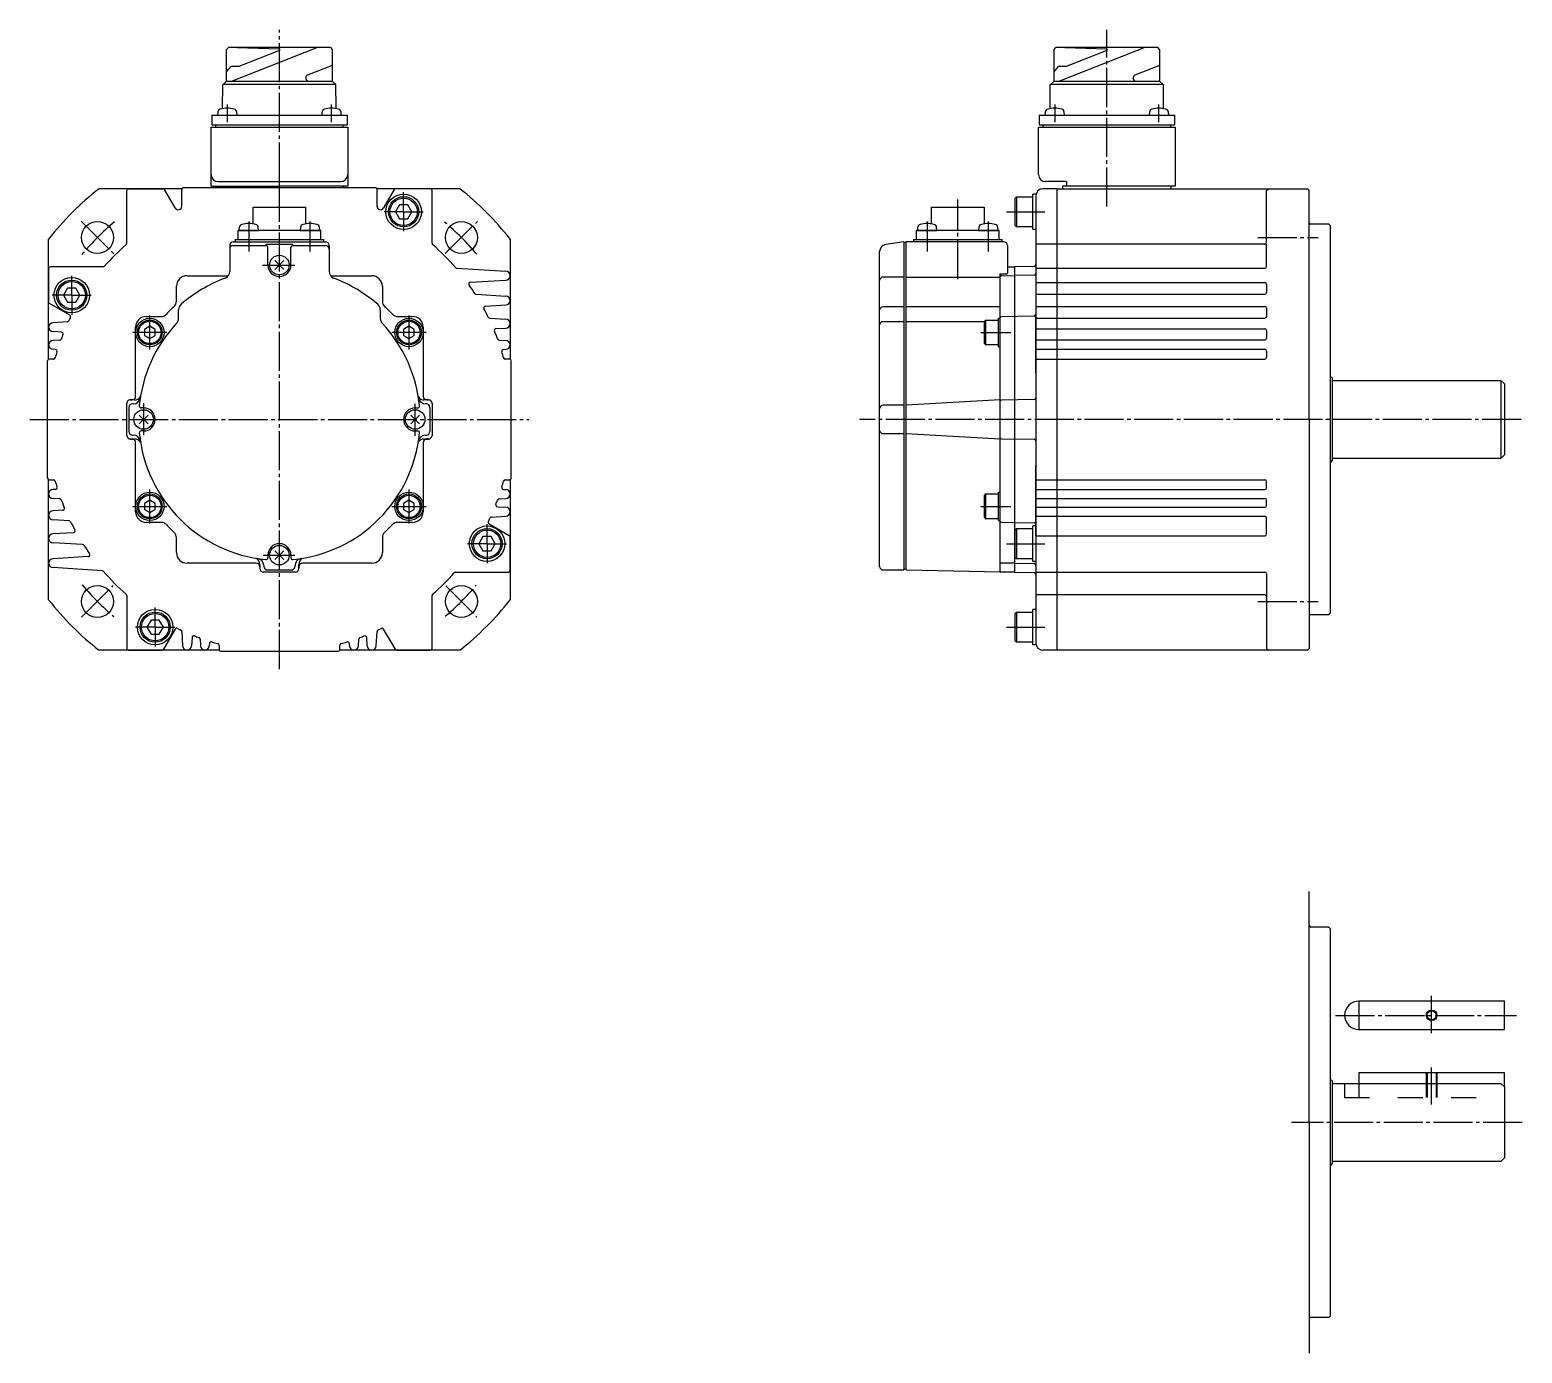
# Model space of a CAD drawing. Extents: x -328 to 343, y -171 to 202.
# Drawn here: x -327.7 to 92.7, y -170.6 to 202.1 of the extents above; entities that cross this region are included whole.
import ezdxf

# ---------------------------------------------------------------- set-up
doc = ezdxf.new("R2010")
doc.units = 0
doc.linetypes.add('DASH_CENTER', pattern=[14, 11, -1, 1, -1])
doc.linetypes.add('DASHED', pattern=[15, 7, -8])
doc.layers.get('0').update_dxf_attribs({"linetype": 'CONTINUOUS'})

msp = doc.modelspace()

# ---------------------------------------------------------------- linework, layer by layer
at = {"color": 1, "linetype": 'DASH_CENTER'}
for p, q in [((-257.44, 159.4), (-257.44, 202.15)), ((-24.35, 152.4), (-24.35, 202.15)), ((-272.12, 181.1), (-272.12, 176.1)), ((-242.76, 176.1), (-242.76, 181.1)), ((-39.03, 181.1), (-39.03, 176.1)), ((-9.67, 176.1), (-9.67, 181.1)), ((-257.44, 158.1), (-257.44, 159.4)), ((-257.44, 157.7), (-257.44, 158.1)), ((-257.44, 22.1), (-257.44, 157.7)), ((-222.44, 150.9), (-222.44, 156.4)), ((-66.35, 131.95), (-66.35, 154.34)), ((-313.3, 148.26), (-304.11, 139.06)), ((-266.07, 148.2), (-266.07, 139.7)), ((-248.81, 139.7), (-248.81, 148.2)), ((-222.44, 150.9), (-227.94, 150.9)), ((-222.44, 150.9), (-222.44, 145.4)), ((-222.44, 150.9), (-216.94, 150.9)), ((-210.7, 139.14), (-201.65, 148.19)), ((-74.98, 148.2), (-74.98, 139.7)), ((-57.72, 139.7), (-57.72, 148.2)), ((-52.65, 150.9), (-41.85, 150.9)), ((18.15, 143.66), (35.15, 143.66)), ((-262.18, 135.9), (-253.13, 135.9)), ((-315.94, 127.4), (-315.94, 132.9)), ((-315.94, 127.4), (-321.44, 127.4)), ((-315.94, 127.4), (-310.44, 127.4)), ((-315.94, 127.4), (-315.94, 121.9)), ((-293.94, 112.1), (-293.94, 121.7)), ((-220.94, 121.7), (-220.94, 112.1)), ((-289.14, 116.9), (-298.74, 116.9)), ((-216.14, 116.9), (-225.74, 116.9)), ((-59.85, 116.9), (-51.35, 116.9)), ((-295.69, 97.01), (-295.69, 92.4)), ((-219.19, 87.78), (-219.19, 96.79)), ((-327.74, 92.4), (-187.14, 92.4)), ((-295.69, 92.4), (-295.69, 88)), ((92.38, 92.4), (-94.05, 92.4)), ((-293.94, 63.1), (-293.94, 72.7)), ((-220.94, 72.7), (-220.94, 63.1)), ((-298.74, 67.9), (-289.14, 67.9)), ((-225.74, 67.9), (-216.14, 67.9)), ((-59.85, 67.9), (-51.35, 67.9)), ((-198.94, 57.4), (-198.94, 62.9)), ((-198.94, 57.4), (-204.44, 57.4)), ((-198.94, 57.4), (-198.94, 51.9)), ((-198.94, 57.4), (-193.44, 57.4)), ((-52.65, 57.4), (-41.85, 57.4)), ((-262.05, 54.15), (-253.05, 54.15)), ((-313.16, 36.68), (-304.25, 45.59)), ((-210.56, 45.51), (-201.79, 36.75)), ((-292.44, 33.9), (-292.44, 39.4)), ((18.15, 41.13), (35.15, 41.13)), ((-292.44, 33.9), (-297.94, 33.9)), ((-292.44, 33.9), (-292.44, 28.4)), ((-292.44, 33.9), (-286.94, 33.9)), ((-52.65, 33.9), (-41.85, 33.9)), ((67.15, -80.5), (67.15, -70)), ((40.1, -75.46), (91.09, -75.46)), ((67.15, -100.62), (67.15, -90.12)), ((92.65, -105.62), (27.65, -105.62))]:
    msp.add_line(p, q, dxfattribs=at)
at = {"color": 7, "linetype": 'CONTINUOUS'}
for p, q in [((-272.31, 196.65), (-271.81, 197.15)), ((-272.31, 187.71), (-272.31, 196.65)), ((-257.44, 197.15), (-271.81, 197.15)), ((-246.73, 197.15), (-270.79, 187.71)), ((-269.29, 197.15), (-257.44, 196.76)), ((-257.44, 196.29), (-268.88, 191.8)), ((-243.06, 197.15), (-257.44, 197.15)), ((-257.44, 196.29), (-257.44, 196.76)), ((-257.44, 196.76), (-257.44, 196.29)), ((-243.06, 197.15), (-242.56, 196.65)), ((-242.56, 196.65), (-242.56, 187.71)), ((-39.23, 196.65), (-38.73, 197.15)), ((-39.23, 187.71), (-39.23, 196.65)), ((-9.98, 197.15), (-38.73, 197.15)), ((-9.98, 197.15), (-38.73, 197.15)), ((-9.98, 197.15), (-38.73, 197.15)), ((-13.64, 197.15), (-37.7, 187.71)), ((-36.2, 197.15), (-24.35, 196.76)), ((-24.35, 196.29), (-35.79, 191.8)), ((-24.35, 196.76), (-24.35, 196.29)), ((-9.48, 196.65), (-9.98, 197.15)), ((-9.48, 196.65), (-9.48, 187.71)), ((-272.31, 190.3), (-271.06, 191.8)), ((-268.88, 191.8), (-271.06, 191.8)), ((-242.56, 192.12), (-249.53, 189.39)), ((-39.23, 190.3), (-37.97, 191.8)), ((-35.79, 191.8), (-37.97, 191.8)), ((-9.48, 192.12), (-16.44, 189.39)), ((-273.43, 179.97), (-273.37, 186.71)), ((-273.31, 186.71), (-272.31, 187.71)), ((-257.44, 186.71), (-273.31, 186.71)), ((-272.31, 187.71), (-257.44, 187.71)), ((-257.44, 187.71), (-242.56, 187.71)), ((-241.56, 186.71), (-257.44, 186.71)), ((-250, 188.69), (-250, 188.46)), ((-242.56, 187.71), (-241.56, 186.71)), ((-241.45, 180.08), (-241.5, 186.71)), ((-40.34, 179.97), (-40.28, 186.71)), ((-40.23, 186.71), (-39.23, 187.71)), ((-8.48, 186.71), (-40.23, 186.71)), ((-39.23, 187.71), (-16.16, 187.71)), ((-16.91, 188.69), (-16.91, 188.46)), ((-16.16, 187.71), (-9.48, 187.71)), ((-9.48, 187.71), (-8.48, 186.71)), ((-9.48, 187.71), (-8.48, 186.71)), ((-8.36, 179.77), (-8.42, 186.71)), ((-276.49, 178.1), (-256.59, 178.1)), ((-276.49, 178.1), (-276.49, 175.4)), ((-274.8, 178.94), (-274.87, 178.1)), ((-269.37, 178.1), (-269.44, 178.94)), ((-256.59, 178.1), (-238.39, 178.1)), ((-245.44, 178.94), (-245.51, 178.1)), ((-240.01, 178.1), (-240.08, 178.94)), ((-238.39, 178.1), (-238.39, 175.4)), ((-43.4, 178.1), (-5.3, 178.1)), ((-43.4, 178.1), (-43.4, 175.4)), ((-41.71, 178.94), (-41.78, 178.1)), ((-36.28, 178.1), (-36.35, 178.94)), ((-12.35, 178.94), (-12.42, 178.1)), ((-6.92, 178.1), (-6.99, 178.94)), ((-5.3, 178.1), (-5.3, 175.4)), ((-276.69, 161.4), (-276.69, 174.7)), ((-276.69, 174.7), (-257.44, 174.7)), ((-276.49, 175.4), (-257.44, 175.4)), ((-275.44, 175.4), (-275.44, 174.7)), ((-257.44, 175.4), (-238.39, 175.4)), ((-257.44, 174.7), (-238.19, 174.7)), ((-239.44, 174.7), (-239.44, 175.4)), ((-238.19, 174.7), (-238.19, 161.4)), ((-43.6, 161.4), (-43.6, 174.7)), ((-43.6, 174.7), (-24.35, 174.7)), ((-43.4, 175.4), (-5.3, 175.4)), ((-42.35, 175.4), (-42.35, 174.7)), ((-42.35, 175.4), (-42.35, 174.7)), ((-24.35, 174.7), (-5.1, 174.7)), ((-6.35, 174.7), (-6.35, 175.4)), ((-5.1, 174.7), (-5.1, 158.1)), ((-276.69, 158.1), (-276.69, 161.4)), ((-238.19, 161.4), (-238.19, 158.1)), ((-284.9, 157.4), (-308.25, 157.4)), ((-300.44, 142.03), (-300.44, 156.9)), ((-299.94, 157.4), (-290.23, 157.4)), ((-286.81, 151.97), (-289.79, 157.15)), ((-284.94, 152.47), (-284.94, 157.2)), ((-284.44, 157.7), (-257.44, 157.7)), ((-276.69, 158.1), (-257.44, 158.1)), ((-275.44, 158.1), (-275.44, 157.7)), ((-274.69, 159.4), (-257.44, 159.4)), ((-257.44, 159.4), (-240.19, 159.4)), ((-238.19, 158.1), (-257.44, 158.1)), ((-257.44, 157.7), (-230.44, 157.7)), ((-239.44, 158.1), (-239.44, 157.7)), ((-206.63, 157.4), (-229.98, 157.4)), ((-229.94, 152.47), (-229.94, 157.2)), ((-225.08, 157.15), (-228.07, 151.97)), ((-214.44, 142.03), (-214.44, 156.9)), ((-45.15, 145.9), (-45.15, 155.9)), ((-44.35, 155.9), (-45.15, 155.9)), ((-38.35, 157.4), (-42.35, 157.4)), ((-35.85, 159.4), (-41.6, 159.4)), ((-38.35, 27.4), (-38.35, 157.4)), ((-38.35, 157.4), (21.15, 157.4)), ((-38.35, 153.9), (-38.35, 157.4)), ((-38.35, 157.4), (-3.46, 157.4)), ((-35.65, 158.1), (-36.85, 158.1)), ((-36.85, 158.1), (-36.85, 157.4)), ((-36.85, 157.4), (-6.35, 157.4)), ((-35.65, 158.1), (-35.65, 159.2)), ((-24.35, 158.1), (-35.65, 158.1)), ((-6.35, 158.1), (-24.35, 158.1)), ((-5.1, 158.1), (-6.35, 158.1)), ((-6.35, 158.1), (-6.35, 157.4)), ((20.65, 156.9), (21.15, 157.4)), ((20.65, 142.3), (20.65, 156.9)), ((21.15, 157.4), (32.15, 157.4)), ((32.65, 156.9), (32.15, 157.4)), ((32.65, 123.74), (32.65, 156.9)), ((-264.84, 147.49), (-264.84, 152.15)), ((-264.84, 152.15), (-250.04, 152.15)), ((-250.04, 152.15), (-250.04, 147.49)), ((-223.59, 152.9), (-224.75, 150.9)), ((-221.28, 152.9), (-223.59, 152.9)), ((-220.13, 150.9), (-221.28, 152.9)), ((-73.75, 147.49), (-73.75, 152.15)), ((-73.75, 152.15), (-58.95, 152.15)), ((-58.95, 152.15), (-58.95, 147.49)), ((-49.75, 155.15), (-50.15, 154.75)), ((-49.75, 155.15), (-50.15, 154.75)), ((-50.15, 147.05), (-50.15, 154.75)), ((-50.15, 154.4), (-50.15, 154.75)), ((-49.75, 155.15), (-49.75, 146.65)), ((-49.75, 155.15), (-49.75, 154.4)), ((-49.75, 155.15), (-45.15, 155.15)), ((-49.75, 155.15), (-45.15, 155.15)), ((-45.15, 150.9), (-45.15, 155.15)), ((-45.15, 150.9), (-45.15, 155.15)), ((-44.35, 155.4), (-44.35, 28.9)), ((-224.75, 150.9), (-223.59, 148.9)), ((-223.59, 148.9), (-221.28, 148.9)), ((-221.28, 148.9), (-220.13, 150.9)), ((-45.15, 146.65), (-45.15, 150.9)), ((-45.15, 146.65), (-45.15, 150.9)), ((-44.35, 148.4), (-44.35, 145.95)), ((32.65, 92.4), (32.65, 147.2)), ((38.15, 147.4), (33.15, 147.4)), ((38.65, 146.9), (38.15, 147.4)), ((-322.44, 109.35), (-322.44, 143.2)), ((-269.94, 143.1), (-269.94, 142.4)), ((-269.94, 143.1), (-244.94, 143.1)), ((-245.74, 145.6), (-269.14, 145.6)), ((-269.14, 145.6), (-269.14, 143.1)), ((-268.75, 146.44), (-268.82, 145.6)), ((-268.82, 145.6), (-263.32, 145.6)), ((-263.32, 145.6), (-263.39, 146.44)), ((-251.49, 146.44), (-251.56, 145.6)), ((-251.56, 145.6), (-246.06, 145.6)), ((-246.06, 145.6), (-246.13, 146.44)), ((-245.74, 143.1), (-245.74, 145.6)), ((-244.94, 142.4), (-244.94, 143.1)), ((-192.44, 143.2), (-192.44, 109.35)), ((-78.85, 143.1), (-53.85, 143.1)), ((-78.85, 143.1), (-78.85, 142.4)), ((-78.05, 145.6), (-78.05, 143.1)), ((-54.65, 145.6), (-78.05, 145.6)), ((-77.66, 146.44), (-77.73, 145.6)), ((-77.73, 145.6), (-72.23, 145.6)), ((-72.23, 145.6), (-72.3, 146.44)), ((-60.4, 146.44), (-60.47, 145.6)), ((-60.47, 145.6), (-54.97, 145.6)), ((-54.97, 145.6), (-55.04, 146.44)), ((-54.65, 143.1), (-54.65, 145.6)), ((-53.85, 142.4), (-53.85, 143.1)), ((-50.15, 147.05), (-49.75, 146.65)), ((-50.15, 147.05), (-49.75, 146.65)), ((-45.15, 146.65), (-49.75, 146.65)), ((-45.15, 146.65), (-49.35, 146.65)), ((-44.35, 145.9), (-45.15, 145.9)), ((38.65, 92.4), (38.65, 146.9)), ((-271.44, 141.4), (-271.44, 134.08)), ((-270.44, 142.4), (-244.44, 142.4)), ((-270.44, 141.4), (-261.19, 141.4)), ((-261.19, 141.4), (-261.19, 141.74)), ((-261.19, 141.74), (-253.69, 141.74)), ((-260.69, 135.9), (-260.69, 140.9)), ((-254.19, 135.9), (-254.19, 140.9)), ((-253.69, 141.4), (-253.69, 141.74)), ((-253.69, 141.4), (-244.44, 141.4)), ((-243.44, 141.4), (-243.44, 134.08)), ((-88.35, 51), (-88.35, 139.69)), ((-81.55, 142.4), (-86.63, 141.67)), ((-81.55, 142.4), (-81.55, 50)), ((-80.85, 142.2), (-81.55, 142.2)), ((-80.85, 50), (-80.85, 142.4)), ((-53.35, 142.4), (-80.85, 142.4)), ((-52.35, 141.4), (-52.35, 133.6)), ((20.15, 141.8), (-44.35, 141.8)), ((20.65, 135.5), (20.65, 141.8)), ((-322.44, 134.9), (-322.44, 125.48)), ((-307.08, 135.4), (-321.94, 135.4)), ((-258.68, 134.66), (-256.2, 137.13)), ((-256.2, 134.66), (-258.68, 137.13)), ((-207.48, 134.99), (-193.69, 134.15)), ((-52.35, 135.43), (-50.35, 135.4)), ((-44.84, 135.5), (-50.35, 135.4)), ((-50.35, 135.4), (-50.35, 63.4)), ((-44.35, 135), (20.15, 135)), ((-283.44, 132.9), (-271.83, 132.9)), ((-243.05, 132.9), (-231.44, 132.9)), ((-203.61, 131.04), (-193.69, 131.65)), ((-81.55, 132.52), (-87.35, 132.52)), ((-80.85, 132.52), (-54.35, 132.52)), ((-54.35, 49.47), (-54.35, 133.4)), ((-54.35, 133.4), (-52.55, 133.4)), ((-54.06, 132.9), (-52.35, 132.93)), ((-52.35, 132.93), (-50.35, 132.9)), ((-44.84, 133.01), (-50.35, 132.91)), ((-44.35, 130.98), (20.15, 130.98)), ((20.65, 130.48), (20.65, 128.17)), ((-317.09, 129.4), (-318.25, 127.4)), ((-318.25, 127.4), (-317.09, 125.4)), ((-314.78, 129.4), (-317.09, 129.4)), ((-313.63, 127.4), (-314.78, 129.4)), ((-314.78, 125.4), (-313.63, 127.4)), ((-286.44, 125.7), (-286.44, 129.9)), ((-228.44, 129.9), (-228.44, 125.7)), ((-202, 127.65), (-193.69, 127.15)), ((-50.35, 126.9), (-50.35, 49.39)), ((-44.35, 129.9), (-44.35, 92.4)), ((-44.35, 127.67), (20.15, 127.67)), ((-316.51, 121.77), (-322.19, 125.05)), ((-317.09, 125.4), (-314.78, 125.4)), ((-285.84, 120.87), (-285.84, 123.31)), ((-229.04, 123.31), (-229.04, 120.87)), ((-199.42, 124.3), (-193.69, 124.65)), ((-81.55, 124.15), (-87.35, 124.15)), ((-54.35, 124.15), (-80.85, 124.15)), ((-44.35, 124.25), (20.15, 124.25)), ((20.65, 123.75), (20.65, 121.44)), ((-317.18, 119.89), (-321.19, 119.65)), ((-297.94, 98.9), (-297.94, 118.4)), ((-293.94, 118.63), (-295.44, 117.76)), ((-295.44, 117.76), (-295.44, 116.03)), ((-294.94, 121.4), (-290.74, 121.4)), ((-292.44, 117.76), (-293.94, 118.63)), ((-292.44, 116.03), (-292.44, 117.76)), ((-224.13, 121.4), (-219.94, 121.4)), ((-220.94, 118.63), (-222.44, 117.76)), ((-222.44, 117.76), (-222.44, 116.03)), ((-219.44, 117.76), (-220.94, 118.63)), ((-219.44, 116.03), (-219.44, 117.76)), ((-216.94, 118.4), (-216.94, 98.9)), ((-198.19, 120.92), (-193.69, 120.65)), ((-196.43, 117.98), (-193.69, 118.15)), ((-87.35, 120), (-81.55, 120)), ((-80.85, 120), (-58.85, 120)), ((-58.5, 120.4), (-58.85, 120.05)), ((-58.85, 113.75), (-58.85, 120.05)), ((-58.5, 120.4), (-58.5, 113.4)), ((-58.5, 120.4), (-54.85, 120.4)), ((-54.85, 112.9), (-54.85, 120.9)), ((-54.85, 120.9), (-54.35, 120.9)), ((-44.84, 121.49), (-54.06, 121.33)), ((-44.35, 105.4), (-44.35, 121.4)), ((-44.35, 120.94), (20.15, 120.94)), ((-44.35, 117.94), (20.15, 117.94)), ((-318.85, 117), (-321.19, 117.15)), ((-319.32, 114.76), (-321.19, 114.65)), ((-295.44, 116.03), (-293.94, 115.16)), ((-293.94, 115.16), (-292.44, 116.03)), ((-222.44, 116.03), (-220.94, 115.16)), ((-220.94, 115.16), (-219.44, 116.03)), ((-195.56, 114.76), (-193.69, 114.65)), ((-58.85, 113.75), (-58.5, 113.4)), ((-44.35, 114.78), (20.15, 114.78)), ((20.65, 117.44), (20.65, 115.28)), ((-321.08, 109.4), (-322.24, 109.4)), ((-320.55, 112.11), (-321.19, 112.15)), ((-194.33, 112.11), (-193.69, 112.15)), ((-192.64, 109.4), (-193.8, 109.4)), ((-54.85, 113.4), (-58.5, 113.4)), ((-54.85, 112.9), (-54.35, 112.9)), ((-44.35, 112.15), (20.15, 112.15)), ((-44.35, 109.4), (20.15, 109.4)), ((20.65, 111.65), (20.65, 109.9)), ((-322.74, 75.9), (-322.74, 108.9)), ((-192.14, 75.9), (-192.14, 108.9)), ((38.65, 92.4), (38.65, 104.9)), ((38.65, 104.4), (38.85, 104.4)), ((38.85, 104.4), (39.15, 104.1)), ((39.15, 104.1), (39.15, 80.7)), ((39.15, 103.4), (86.65, 103.4)), ((86.65, 103.4), (86.65, 81.4)), ((87.65, 102.4), (86.65, 103.4)), ((87.65, 102.4), (87.65, 82.4)), ((-300.44, 87.85), (-300.44, 96.94)), ((-300.44, 87.9), (-300.44, 96.9)), ((-300.44, 87.89), (-300.44, 96.89)), ((-299.44, 97.9), (-298.94, 97.9)), ((-298.26, 97.89), (-299.44, 97.89)), ((-298.59, 96.8), (-298.84, 96.8)), ((-215.44, 97.89), (-216.62, 97.89)), ((-216.04, 96.8), (-216.28, 96.8)), ((-215.94, 97.9), (-215.44, 97.9)), ((-214.44, 97.05), (-214.44, 87.74)), ((-214.44, 96.94), (-214.44, 87.85)), ((-214.44, 96.9), (-214.44, 87.9)), ((-214.44, 96.89), (-214.44, 87.89)), ((-54.35, 97.9), (-80.85, 96.4)), ((-44.84, 97.99), (-54.06, 97.83)), ((-299.84, 95.8), (-299.84, 89)), ((-294.45, 91.16), (-296.93, 93.63)), ((-296.93, 91.16), (-294.45, 93.63)), ((-295.69, 95.65), (-296.41, 95.65)), ((-220.43, 91.16), (-217.95, 93.63)), ((-217.95, 91.16), (-220.43, 93.63)), ((-219.19, 95.65), (-218.47, 95.65)), ((-215.04, 95.8), (-215.04, 89)), ((-81.55, 96.4), (-87.35, 96.4)), ((-295.69, 89.15), (-296.41, 89.15)), ((-219.19, 89.15), (-218.47, 89.15)), ((-87.35, 88.4), (-81.55, 88.4)), ((-80.85, 88.4), (-54.35, 86.9)), ((-44.35, 92.4), (-44.35, 54.9)), ((32.65, 92.4), (32.65, 27.9)), ((38.65, 37.9), (38.65, 92.4)), ((-299.44, 86.9), (-298.94, 86.9)), ((-299.44, 86.89), (-298.26, 86.89)), ((-298.84, 88), (-298.59, 88)), ((-297.94, 84.9), (-297.94, 85.9)), ((-297.94, 66.4), (-297.94, 84.9)), ((-216.94, 85.9), (-216.94, 84.9)), ((-216.94, 84.9), (-216.94, 66.4)), ((-216.62, 86.89), (-215.44, 86.89)), ((-216.28, 88), (-216.04, 88)), ((-215.44, 86.9), (-215.94, 86.9)), ((-54.06, 86.96), (-44.84, 86.8)), ((38.85, 80.4), (38.65, 80.4)), ((38.85, 80.4), (39.15, 80.7)), ((86.65, 81.4), (39.15, 81.4)), ((87.65, 82.4), (86.65, 81.4)), ((-44.35, 63.4), (-44.35, 79.4)), ((-322.44, 41.59), (-322.44, 75.44)), ((-322.24, 75.4), (-321.08, 75.4)), ((-320.55, 72.68), (-321.19, 72.65)), ((-194.33, 72.68), (-193.69, 72.65)), ((-193.8, 75.4), (-192.64, 75.4)), ((-192.44, 75.44), (-192.44, 41.59)), ((-54.85, 71.9), (-54.35, 71.9)), ((-54.85, 63.9), (-54.85, 71.9)), ((-44.35, 72.65), (-44.35, 75.4)), ((-44.35, 75.4), (15.65, 75.4)), ((-44.35, 70.15), (-44.35, 72.65)), ((-44.35, 72.65), (15.65, 72.65)), ((15.65, 75.4), (20.15, 75.4)), ((15.65, 72.65), (20.15, 72.65)), ((20.65, 73.15), (20.65, 74.9)), ((-319.32, 70.03), (-321.19, 70.15)), ((-293.94, 69.63), (-295.44, 68.76)), ((-295.44, 68.76), (-295.44, 67.03)), ((-292.44, 68.76), (-293.94, 69.63)), ((-292.44, 67.03), (-292.44, 68.76)), ((-220.94, 69.63), (-222.44, 68.76)), ((-222.44, 68.76), (-222.44, 67.03)), ((-219.44, 68.76), (-220.94, 69.63)), ((-219.44, 67.03), (-219.44, 68.76)), ((-196.03, 67.79), (-193.69, 67.65)), ((-195.56, 70.03), (-193.69, 70.15)), ((-58.5, 71.4), (-58.85, 71.05)), ((-58.85, 64.75), (-58.85, 71.05)), ((-58.5, 71.4), (-54.85, 71.4)), ((-58.5, 71.4), (-58.5, 64.4)), ((-44.35, 67.65), (-44.35, 70.15)), ((-44.35, 70.15), (15.65, 70.15)), ((-44.35, 65.15), (-44.35, 67.65)), ((-44.35, 67.65), (15.65, 67.65)), ((15.65, 70.15), (20.15, 70.15)), ((15.65, 67.65), (20.15, 67.65)), ((20.65, 68.15), (20.65, 69.65)), ((-318.45, 66.81), (-321.19, 66.65)), ((-316.68, 63.87), (-321.19, 64.15)), ((-295.44, 67.03), (-293.94, 66.16)), ((-290.74, 63.4), (-294.94, 63.4)), ((-293.94, 66.16), (-292.44, 67.03)), ((-219.94, 63.4), (-224.13, 63.4)), ((-222.44, 67.03), (-220.94, 66.16)), ((-220.94, 66.16), (-219.44, 67.03)), ((-197.7, 64.9), (-193.69, 65.15)), ((-58.85, 64.75), (-58.5, 64.4)), ((-54.85, 64.4), (-58.5, 64.4)), ((-54.85, 63.9), (-54.35, 63.9)), ((-54.06, 63.46), (-50.35, 63.4)), ((-50.35, 63.4), (-44.84, 63.3)), ((-50.35, 63.4), (-50.35, 57.9)), ((-44.35, 59.6), (-44.35, 65.15)), ((-44.35, 65.15), (15.65, 65.15)), ((15.65, 65.15), (20.15, 65.15)), ((20.65, 60.1), (20.65, 64.65)), ((-315.46, 60.5), (-321.19, 60.15)), ((-286.44, 54.9), (-286.44, 59.09)), ((-228.44, 59.09), (-228.44, 54.9)), ((-200.09, 59.4), (-201.25, 57.4)), ((-197.78, 59.4), (-200.09, 59.4)), ((-198.37, 63.02), (-192.69, 59.74)), ((-196.63, 57.4), (-197.78, 59.4)), ((-192.44, 49.9), (-192.44, 59.31)), ((-49.75, 61.65), (-50.15, 61.25)), ((-49.75, 61.65), (-50.15, 61.25)), ((-50.15, 53.55), (-50.15, 61.25)), ((-50.15, 53.55), (-50.15, 61.25)), ((-49.75, 61.65), (-49.75, 53.15)), ((-49.75, 61.65), (-45.15, 61.65)), ((-49.75, 61.65), (-49.75, 53.15)), ((-49.75, 61.65), (-45.15, 61.65)), ((-44.35, 62.4), (-45.15, 62.4)), ((-45.15, 52.4), (-45.15, 62.4)), ((-45.15, 57.4), (-45.15, 61.65)), ((-45.15, 57.4), (-45.15, 61.65)), ((-44.35, 59.6), (15.65, 59.6)), ((15.65, 59.6), (20.15, 59.6)), ((-312.88, 57.14), (-321.19, 57.65)), ((-258.68, 52.91), (-256.2, 55.38)), ((-256.2, 52.91), (-258.68, 55.38)), ((-201.25, 57.4), (-200.09, 55.4)), ((-200.09, 55.4), (-197.78, 55.4)), ((-197.78, 55.4), (-196.63, 57.4)), ((-45.15, 53.15), (-45.15, 57.4)), ((-45.15, 53.15), (-45.15, 57.4)), ((-44.35, 54.9), (-44.35, 52.45)), ((-311.27, 53.75), (-321.19, 53.15)), ((-307.4, 49.8), (-321.19, 50.65)), ((-263.94, 51.9), (-283.44, 51.9)), ((-264.21, 51.9), (-264.94, 51.9)), ((-262.94, 51.58), (-262.94, 50.4)), ((-262.94, 50.9), (-262.94, 50.4)), ((-261.84, 51.24), (-261.84, 51)), ((-260.69, 54.15), (-260.69, 53.43)), ((-254.19, 54.15), (-254.19, 53.43)), ((-253.04, 51), (-253.04, 51.24)), ((-251.94, 50.4), (-251.94, 51.58)), ((-251.94, 50.9), (-251.94, 50.4)), ((-231.44, 51.9), (-250.94, 51.9)), ((-52.35, 51.88), (-54.06, 51.91)), ((-50.35, 51.91), (-52.35, 51.88)), ((-50.35, 51.89), (-44.84, 51.8)), ((-50.15, 53.55), (-49.75, 53.15)), ((-50.15, 53.55), (-49.75, 53.15)), ((-45.15, 53.15), (-49.75, 53.15)), ((-45.15, 53.15), (-49.75, 53.15)), ((-44.35, 52.4), (-45.15, 52.4)), ((-44.35, 52.45), (-44.35, 52.1)), ((-252.9, 49.4), (-261.98, 49.4)), ((-252.94, 49.4), (-261.94, 49.4)), ((-252.94, 49.4), (-261.94, 49.4)), ((-260.84, 50), (-254.04, 50)), ((-207.8, 49.4), (-192.94, 49.4)), ((-87.35, 50), (-81.55, 50)), ((-81.55, 50.2), (-80.85, 50.2)), ((-80.85, 50), (-54.35, 49.47)), ((-52.35, 49.36), (-54.06, 49.39)), ((-50.35, 49.4), (-52.35, 49.36)), ((-50.35, 49.39), (-44.84, 49.29)), ((-44.35, 49.4), (20.15, 49.4)), ((20.65, 48.9), (20.65, 27.9)), ((-300.44, 42.76), (-300.44, 27.9)), ((-214.44, 27.9), (-214.44, 42.76)), ((20.15, 42.99), (-44.35, 42.99)), ((-49.75, 38.15), (-50.15, 37.75)), ((-49.75, 38.15), (-50.15, 37.75)), ((-49.75, 38.15), (-45.15, 38.15)), ((-49.75, 38.15), (-49.75, 29.65)), ((-49.75, 38.15), (-45.15, 38.15)), ((-49.75, 38.15), (-49.75, 29.65)), ((-45.15, 28.9), (-45.15, 38.9)), ((-44.35, 38.9), (-45.15, 38.9)), ((-45.15, 33.9), (-45.15, 38.15)), ((-45.15, 33.9), (-45.15, 38.15)), ((38.15, 37.4), (38.65, 37.9)), ((-293.59, 35.9), (-294.75, 33.9)), ((-294.75, 33.9), (-293.59, 31.9)), ((-291.28, 35.9), (-293.59, 35.9)), ((-290.13, 33.9), (-291.28, 35.9)), ((-291.28, 31.9), (-290.13, 33.9)), ((-50.15, 30.05), (-50.15, 37.75)), ((-50.15, 30.05), (-50.15, 37.75)), ((-45.15, 29.65), (-45.15, 33.9)), ((-45.15, 29.65), (-45.15, 33.9)), ((38.15, 37.4), (32.65, 37.4)), ((-293.59, 31.9), (-291.28, 31.9)), ((-286.81, 33.33), (-290.09, 27.65)), ((-284.93, 32.66), (-284.69, 28.65)), ((-282.05, 30.99), (-282.19, 28.65)), ((-279.8, 30.51), (-279.69, 28.65)), ((-235.19, 28.65), (-235.08, 30.51)), ((-232.69, 28.65), (-232.83, 30.99)), ((-230.19, 28.65), (-229.94, 32.66)), ((-224.78, 27.65), (-228.07, 33.33)), ((-50.15, 30.05), (-49.75, 29.65)), ((-50.15, 30.05), (-49.75, 29.65)), ((-45.15, 29.65), (-49.75, 29.65)), ((-45.15, 29.65), (-49.75, 29.65)), ((-274.4, 27.4), (-308.25, 27.4)), ((-299.94, 27.4), (-290.53, 27.4)), ((-277.15, 29.28), (-277.19, 28.65)), ((-274.44, 28.76), (-274.44, 27.6)), ((-273.94, 27.1), (-240.94, 27.1)), ((-206.63, 27.4), (-240.48, 27.4)), ((-240.44, 27.6), (-240.44, 28.76)), ((-237.69, 28.65), (-237.73, 29.28)), ((-224.35, 27.4), (-214.94, 27.4)), ((-44.35, 28.9), (-45.15, 28.9)), ((21.15, 27.4), (-42.35, 27.4)), ((20.65, 27.9), (21.15, 27.4)), ((32.15, 27.4), (21.15, 27.4)), ((32.65, 27.9), (32.15, 27.4)), ((32.65, -74.28), (32.65, -40.62)), ((32.65, -105.62), (32.65, -50.82)), ((38.15, -50.62), (33.15, -50.62)), ((38.15, -50.62), (38.65, -51.12)), ((38.65, -105.62), (38.65, -51.12)), ((46.65, -71.46), (46.65, -79.46)), ((87.65, -71.46), (46.65, -71.46)), ((87.65, -79.46), (87.65, -71.46)), ((46.65, -79.46), (87.65, -79.46)), ((46.65, -91.62), (46.65, -94.62)), ((87.65, -91.62), (46.65, -91.62)), ((87.65, -95.62), (87.65, -91.62)), ((38.65, -93.62), (38.85, -93.62)), ((38.85, -93.62), (39.15, -93.92)), ((39.15, -93.92), (39.15, -117.32)), ((39.15, -94.62), (42.65, -94.62)), ((42.65, -94.62), (46.65, -94.62)), ((46.65, -94.62), (86.65, -94.62)), ((86.65, -94.62), (87.65, -95.62)), ((87.65, -95.62), (87.65, -98.62)), ((87.65, -98.62), (87.65, -115.62)), ((32.65, -105.62), (32.65, -170.62)), ((38.65, -160.12), (38.65, -105.62)), ((38.85, -117.62), (38.65, -117.62)), ((38.85, -117.62), (39.15, -117.32)), ((86.65, -116.62), (39.15, -116.62)), ((87.65, -115.62), (86.65, -116.62)), ((38.15, -160.62), (32.65, -160.62)), ((38.15, -160.62), (38.65, -160.12))]:
    msp.add_line(p, q, dxfattribs=at)
at = {"color": 2, "linetype": 'DASHED'}
for p, q in [((65.65, -91.62), (65.65, -98.62)), ((68.65, -91.62), (68.65, -98.62)), ((42.65, -94.62), (42.65, -98.62)), ((42.65, -98.62), (87.65, -98.62))]:
    msp.add_line(p, q, dxfattribs=at)
at = {"color": 7, "linetype": 'DASHED'}
for p, q in [((65.9, -91.62), (65.9, -98.62)), ((68.4, -91.62), (68.4, -98.62)), ((46.65, -94.62), (46.65, -98.62))]:
    msp.add_line(p, q, dxfattribs=at)
at = {"color": 7, "linetype": 'CONTINUOUS'}
for centre, radius in [((-222.44, 150.9), 5), ((-222.44, 150.9), 4.25), ((-222.44, 150.9), 3.85), ((-308.7, 143.66), 4.5), ((-206.17, 143.66), 4.5), ((-206.17, 143.66), 4.5), ((-257.44, 135.9), 2.75), ((-315.94, 127.4), 5), ((-315.94, 127.4), 4.25), ((-315.94, 127.4), 3.85), ((-293.94, 116.9), 4), ((-293.94, 116.9), 3.5), ((-293.94, 116.9), 3.15), ((-220.94, 116.9), 4), ((-220.94, 116.9), 3.5), ((-220.94, 116.9), 3.15), ((-295.69, 92.4), 2.75), ((-219.19, 92.4), 2.75), ((-293.94, 67.9), 4), ((-220.94, 67.9), 4), ((-293.94, 67.9), 3.5), ((-293.94, 67.9), 3.15), ((-220.94, 67.9), 3.5), ((-220.94, 67.9), 3.15), ((-198.94, 57.4), 5), ((-198.94, 57.4), 4.25), ((-198.94, 57.4), 3.85), ((-257.44, 54.15), 2.75), ((-308.7, 41.13), 4.5), ((-206.17, 41.13), 4.5), ((-292.44, 33.9), 5), ((-292.44, 33.9), 4.25), ((-292.44, 33.9), 3.85), ((67.15, -75.46), 1.25)]:
    msp.add_circle(centre, radius, dxfattribs=at)
at = {"color": 2, "linetype": 'CONTINUOUS'}
msp.add_circle((67.15, -75.46), 1.5, dxfattribs=at)
at = {"color": 7, "linetype": 'CONTINUOUS'}
for centre, radius, start, end in [((-249.25, 188.69), 0.75, 111.422, 180), ((-16.16, 188.69), 0.75, 111.422, 180), ((-249.25, 188.46), 0.75, 180, 270), ((-16.16, 188.46), 0.75, 180, 270), ((-273.8, 178.86), 1, 106.257, 175), ((-272.12, 173.1), 7, 90, 106.257), ((-272.12, 173.1), 7, 73.743, 90), ((-270.44, 178.86), 1, 5, 73.743), ((-270.44, 178.86), 1, 5, 73.743), ((-244.44, 178.86), 1, 106.257, 175), ((-244.44, 178.86), 1, 106.257, 175), ((-242.76, 173.1), 7, 90, 106.257), ((-242.76, 173.1), 7, 73.743, 90), ((-241.08, 178.86), 1, 5, 73.743), ((-40.71, 178.86), 1, 106.257, 175), ((-39.03, 173.1), 7, 90, 106.257), ((-39.03, 173.1), 7, 73.743, 90), ((-37.35, 178.86), 1, 5, 73.743), ((-11.35, 178.86), 1, 106.257, 175), ((-9.67, 173.1), 7, 90, 106.257), ((-9.67, 173.1), 7, 73.743, 90), ((-7.99, 178.86), 1, 5, 73.743), ((-274.69, 161.4), 2, 180, 270), ((-240.19, 161.4), 2, 270, 0), ((-41.6, 161.4), 2, 180, 270), ((-257.44, 92.4), 82.5, 128.0123, 141.9877), ((-299.94, 156.9), 0.5, 90, 180), ((-290.23, 156.9), 0.5, 30, 90), ((-284.44, 157.2), 0.5, 90, 180), ((-230.44, 157.2), 0.5, 0, 90), ((-224.65, 156.9), 0.5, 90, 150), ((-214.94, 156.9), 0.5, 0, 90), ((-257.44, 92.4), 82.5, 38.0123, 51.9877), ((-42.35, 155.4), 2, 90, 180), ((-35.85, 159.2), 0.2, 0, 90), ((-285.94, 152.47), 1, 210, 0), ((-228.94, 152.47), 1, 180, 330), ((-267.75, 146.36), 1, 106.257, 175), ((-266.07, 140.6), 7, 90, 106.257), ((-266.07, 140.6), 7, 73.743, 90), ((-264.39, 146.36), 1, 5, 73.743), ((-250.49, 146.36), 1, 106.257, 175), ((-248.81, 140.6), 7, 90, 106.257), ((-248.81, 140.6), 7, 73.743, 90), ((-247.13, 146.36), 1, 5, 73.743), ((-76.66, 146.36), 1, 106.257, 175), ((-74.98, 140.6), 7, 90, 106.257), ((-74.98, 140.6), 7, 73.743, 90), ((-73.3, 146.36), 1, 5, 73.743), ((-59.4, 146.36), 1, 106.257, 175), ((-57.72, 140.6), 7, 90, 106.257), ((-57.72, 140.6), 7, 73.743, 90), ((-56.04, 146.36), 1, 5, 73.743), ((33.15, 147.9), 0.5, 180, 270), ((-257.44, 92.4), 65.5, 131.2306, 138.7694), ((-300.94, 142.03), 0.5, 311.2306, 0), ((-270.44, 141.4), 1, 90, 180), ((-270.44, 140.4), 1, 90, 180), ((-261.19, 140.9), 0.5, 0, 90), ((-253.69, 140.9), 0.5, 90, 180), ((-244.44, 141.4), 1, 0, 90), ((-244.44, 140.4), 1, 0, 90), ((-213.94, 142.03), 0.5, 180, 228.7694), ((-257.44, 92.4), 65.5, 40.7619, 48.7694), ((-86.35, 139.69), 2, 98.1301, 180), ((-53.35, 141.4), 1, 0, 90), ((20.15, 142.3), 0.5, 270, 0), ((-321.94, 134.9), 0.5, 90, 180), ((-307.08, 135.9), 0.5, 270, 318.7694), ((-257.44, 135.9), 3.25, 180, 0), ((-207.45, 135.49), 0.5, 220.7619, 266.5), ((-44.85, 136), 0.5, 271, 0), ((20.15, 135.5), 0.5, 270, 0), ((-283.44, 129.9), 3, 90, 180), ((-257.44, 92.4), 42.65, 110.9984, 130.4999), ((-273.44, 134.08), 2, 290.9984, 0), ((-241.44, 134.08), 2, 180, 249.0016), ((-257.44, 92.4), 42.65, 49.5001, 69.0016), ((-231.44, 129.9), 3, 0, 90), ((-203.58, 130.54), 0.5, 93.5, 215.306), ((-193.69, 132.9), 1.25, 270, 90), ((-87.35, 131.52), 1, 90, 180), ((-54.05, 132.6), 0.3, 91, 180), ((-52.55, 133.6), 0.2, 270, 0), ((-44.85, 133.51), 0.5, 271, 0), ((20.15, 130.48), 0.5, 0, 90), ((-257.44, 92.4), 65.5, 32.8045, 35.306), ((-201.96, 128.15), 0.5, 212.8045, 266.5), ((-193.69, 125.9), 1.25, 270, 90), ((20.15, 128.17), 0.5, 270, 0), ((-321.94, 125.48), 0.5, 180, 240), ((-290.74, 123.4), 2, 270, 317.0532), ((-257.44, 92.4), 43.5, 132.9468, 137.0532), ((-288.44, 125.7), 2, 312.9468, 0), ((-283.84, 123.31), 2, 130.4999, 180), ((-231.04, 123.31), 2, 0, 49.5001), ((-226.44, 125.7), 2, 180, 227.0532), ((-257.44, 92.4), 43.5, 42.9468, 47.0532), ((-224.13, 123.4), 2, 222.9468, 270), ((-199.39, 123.8), 0.5, 93.5, 208.4092), ((-257.44, 92.4), 65.5, 26.089, 28.4092), ((-87.35, 123.15), 1, 90, 180), ((-44.85, 121.99), 0.5, 271, 0), ((20.15, 123.75), 0.5, 0, 90), ((-321.19, 118.4), 1.25, 90, 270), ((-317.21, 120.39), 0.5, 273.5, 334.9026), ((-257.44, 92.4), 65.5, 153.9917, 154.9026), ((-316.76, 121.34), 0.5, 0, 60), ((-316.76, 121.34), 0.5, 333.9917, 0), ((-294.94, 118.4), 3, 90, 180), ((-257.44, 92.4), 39.65, 136.8773, 174.5035), ((-287.84, 120.87), 2, 316.8773, 0), ((-287.84, 120.87), 2, 316.8773, 0), ((-227.04, 120.87), 2, 180, 223.1227), ((-257.44, 92.4), 39.65, 5.4965, 43.1227), ((-219.94, 118.4), 3, 0, 90), ((-198.16, 121.42), 0.5, 206.089, 266.5), ((-196.4, 117.48), 0.5, 93.5, 202.3386), ((-193.69, 119.4), 1.25, 270, 90), ((-87.35, 119), 1, 90, 180), ((-54.05, 121.03), 0.3, 91, 180), ((20.15, 121.44), 0.5, 270, 0), ((20.15, 117.44), 0.5, 0, 90), ((-321.19, 113.4), 1.25, 90, 270), ((-319.35, 115.26), 0.5, 273.5, 339.7319), ((-257.44, 92.4), 65.5, 158.5759, 159.7319), ((-318.88, 116.5), 0.5, 338.5759, 86.5), ((-257.44, 92.4), 65.5, 20.2698, 22.3386), ((-195.53, 115.26), 0.5, 200.2698, 266.5), ((-193.69, 113.4), 1.25, 270, 90), ((20.15, 115.28), 0.5, 270, 0), ((-322.24, 108.9), 0.5, 90, 180), ((-321.08, 109.9), 0.5, 270, 344.624), ((-257.44, 92.4), 65.5, 163.0768, 164.624), ((-320.58, 111.61), 0.5, 343.0768, 86.5), ((-194.3, 111.61), 0.5, 93.5, 196.9232), ((-257.44, 92.4), 65.5, 15.376, 16.9232), ((-193.8, 109.9), 0.5, 195.376, 270), ((-192.64, 108.9), 0.5, 0, 90), ((20.15, 111.65), 0.5, 0, 90), ((20.15, 109.9), 0.5, 270, 0), ((-299.44, 96.9), 1, 89.999, 180), ((-299.44, 96.89), 1, 90, 180), ((-298.84, 95.8), 1, 90, 180), ((-298.94, 98.9), 1, 269.999, 0), ((-298.59, 98.8), 2, 270, 351.1608), ((-298.26, 99.89), 2, 270, 327.7719), ((-216.62, 99.89), 2, 212.2281, 270), ((-216.28, 98.8), 2, 188.8392, 270), ((-215.94, 98.9), 1, 180, 270.001), ((-216.04, 95.8), 1, 0, 90), ((-215.44, 96.9), 1, 0, 90.001), ((-215.44, 96.89), 1, 0, 90), ((-54.05, 97.53), 0.3, 91, 180), ((-44.85, 98.49), 0.5, 271, 0), ((-296.41, 96.15), 0.5, 174.5035, 270), ((-295.69, 92.4), 3.25, 270, 90), ((-219.19, 92.4), 3.25, 90, 270), ((-218.47, 96.15), 0.5, 270, 5.4965), ((-87.35, 95.4), 1, 90, 180), ((-298.84, 89), 1, 180, 270), ((-296.41, 88.65), 0.5, 90, 185.4965), ((-257.44, 92.4), 39.65, 185.4965, 264.5035), ((-257.44, 92.4), 39.65, 275.4965, 354.5035), ((-218.47, 88.65), 0.5, 354.5035, 90), ((-216.04, 89), 1, 270, 0), ((-87.35, 89.4), 1, 180, 270), ((-299.44, 87.9), 1, 180, 269.999), ((-299.44, 87.89), 1, 180, 270), ((-298.94, 85.9), 1, 0, 89.999), ((-298.59, 86), 2, 8.8392, 90), ((-298.26, 84.89), 2, 32.1977, 90), ((-216.62, 84.89), 2, 90, 147.8023), ((-216.28, 86), 2, 90, 171.1608), ((-215.94, 85.9), 1, 90.001, 180), ((-215.44, 87.9), 1, 270.001, 0), ((-215.44, 87.89), 1, 270, 0), ((-54.05, 87.26), 0.3, 180, 269), ((-44.85, 86.3), 0.5, 0, 89), ((-322.24, 75.9), 0.5, 180, 270), ((-192.64, 75.9), 0.5, 270, 0), ((-321.19, 71.4), 1.25, 90, 270), ((-321.08, 74.9), 0.5, 15.376, 90), ((-257.44, 92.4), 65.5, 195.376, 196.9232), ((-320.58, 73.18), 0.5, 273.5, 16.9232), ((-194.3, 73.18), 0.5, 163.0768, 266.5), ((-257.44, 92.4), 65.5, 343.0768, 344.624), ((-193.8, 74.9), 0.5, 90, 164.624), ((-193.69, 71.4), 1.25, 270, 90), ((20.15, 74.9), 0.5, 0, 90), ((20.15, 73.15), 0.5, 270, 0), ((-319.35, 69.53), 0.5, 20.2698, 86.5), ((-257.44, 92.4), 65.5, 200.2698, 202.3386), ((-318.48, 67.31), 0.5, 273.5, 22.3386), ((-196, 68.29), 0.5, 158.5759, 266.5), ((-257.44, 92.4), 65.5, 338.5759, 339.7319), ((-195.53, 69.53), 0.5, 93.5, 159.7319), ((-193.69, 66.4), 1.25, 270, 90), ((20.15, 69.65), 0.5, 0, 90), ((20.15, 68.15), 0.5, 270, 0), ((-321.19, 65.4), 1.25, 90, 270), ((-316.71, 63.37), 0.5, 26.089, 86.5), ((-257.44, 92.4), 65.5, 206.089, 208.4092), ((-294.94, 66.4), 3, 180, 270), ((-290.74, 61.4), 2, 42.9468, 90), ((-224.13, 61.4), 2, 90, 137.0532), ((-219.94, 66.4), 3, 270, 0), ((-198.12, 63.45), 0.5, 153.9917, 240), ((-257.44, 92.4), 65.5, 333.9917, 334.9026), ((-197.67, 64.4), 0.5, 93.5, 154.9026), ((-54.05, 63.76), 0.3, 180, 269), ((-44.85, 62.8), 0.5, 360, 89), ((20.15, 64.65), 0.5, 0, 90), ((-321.19, 58.9), 1.25, 90, 270), ((-315.49, 61), 0.5, 273.5, 28.4092), ((-257.44, 92.4), 43.5, 222.9468, 227.0532), ((-288.44, 59.09), 2, 0, 47.0532), ((-226.44, 59.09), 2, 132.9468, 180), ((-257.44, 92.4), 43.5, 312.9468, 317.0532), ((-192.94, 59.31), 0.5, 0, 60), ((20.15, 60.1), 0.5, 270, 0), ((-312.91, 56.64), 0.5, 32.8045, 86.5), ((-257.44, 92.4), 65.5, 212.8045, 215.306), ((-283.44, 54.9), 3, 180, 270), ((-257.44, 54.15), 3.25, 0, 180), ((-231.44, 54.9), 3, 270, 0), ((-321.19, 51.9), 1.25, 90, 270), ((-311.3, 54.25), 0.5, 273.5, 35.306), ((-263.94, 50.9), 1, 0, 90), ((-264.94, 51.58), 2, 0, 57.7719), ((-263.84, 51.24), 2, 0, 81.1608), ((-260.84, 51), 1, 180, 270), ((-261.19, 53.43), 0.5, 264.5035, 0), ((-253.69, 53.43), 0.5, 180, 275.4965), ((-254.04, 51), 1, 270, 0), ((-251.04, 51.24), 2, 98.8392, 180), ((-249.94, 51.58), 2, 122.1977, 180), ((-250.94, 50.9), 1, 90, 180), ((-87.35, 51), 1, 180, 270), ((-54.05, 52.21), 0.3, 180, 269), ((-44.85, 51.3), 0.5, 360, 89), ((-307.43, 49.3), 0.5, 40.7619, 86.5), ((-257.44, 92.4), 65.5, 220.7619, 228.7694), ((-261.94, 50.4), 1, 180, 270), ((-261.94, 50.4), 1, 180, 270), ((-252.94, 50.4), 1, 270, 0), ((-252.94, 50.4), 1, 270, 0), ((-257.44, 92.4), 65.5, 311.2306, 318.7694), ((-207.8, 48.9), 0.5, 90, 138.7694), ((-192.94, 49.9), 0.5, 270, 0), ((-54.05, 49.69), 0.3, 180, 269), ((-44.85, 48.79), 0.5, 0, 89), ((20.15, 48.9), 0.5, 0.0003, 90), ((-300.94, 42.76), 0.5, 0, 48.7694), ((-213.94, 42.76), 0.5, 131.2306, 180), ((20.15, 42.49), 0.5, 0.0003, 90), ((-257.44, 92.4), 82.5, 218.0123, 231.9877), ((-257.44, 92.4), 82.5, 308.0123, 321.9877), ((-286.38, 33.08), 0.5, 63.9917, 150), ((-257.44, 92.4), 65.5, 243.9917, 244.9026), ((-285.43, 32.63), 0.5, 3.5, 64.9026), ((-281.55, 30.96), 0.5, 68.5759, 176.5), ((-257.44, 92.4), 65.5, 248.5759, 249.7319), ((-280.3, 30.48), 0.5, 3.5, 69.7319), ((-276.65, 29.25), 0.5, 73.0768, 176.5), ((-257.44, 92.4), 65.5, 253.0768, 254.624), ((-257.44, 92.4), 65.5, 285.376, 286.9232), ((-238.23, 29.25), 0.5, 3.5, 106.9232), ((-234.58, 30.48), 0.5, 110.2681, 176.5), ((-257.44, 92.4), 65.5, 290.2681, 291.4241), ((-233.33, 30.96), 0.5, 3.5, 111.4241), ((-229.44, 32.63), 0.5, 115.0974, 176.5), ((-257.44, 92.4), 65.5, 295.0974, 296.0083), ((-228.5, 33.08), 0.5, 30, 116.0083), ((-299.94, 27.9), 0.5, 180, 270), ((-290.53, 27.9), 0.5, 270, 330), ((-283.44, 28.65), 1.25, 180, 0), ((-278.44, 28.65), 1.25, 180, 0), ((-274.94, 28.76), 0.5, 0, 74.624), ((-273.94, 27.6), 0.5, 180, 270), ((-240.94, 27.6), 0.5, 270, 0), ((-239.94, 28.76), 0.5, 105.376, 180), ((-236.44, 28.65), 1.25, 180, 360), ((-231.44, 28.65), 1.25, 180, 360), ((-224.35, 27.9), 0.5, 210, 270), ((-214.94, 27.9), 0.5, 270, 0), ((-42.35, 29.4), 2, 180, 270), ((33.15, -50.12), 0.5, 180, 270), ((46.65, -75.46), 4, 90, 180), ((46.65, -75.46), 4, 180, 270)]:
    msp.add_arc(centre, radius, start, end, dxfattribs=at)
at = {"color": 1, "linetype": 'DASH_CENTER'}
for start, end in [(129.8614, 140.1386), (39.9405, 50.0595), (220.0196, 229.9804), (310.0987, 319.9013)]:
    msp.add_arc((-257.44, 92.4), 72.5, start, end, dxfattribs=at)

doc.saveas('drawing.dxf')
